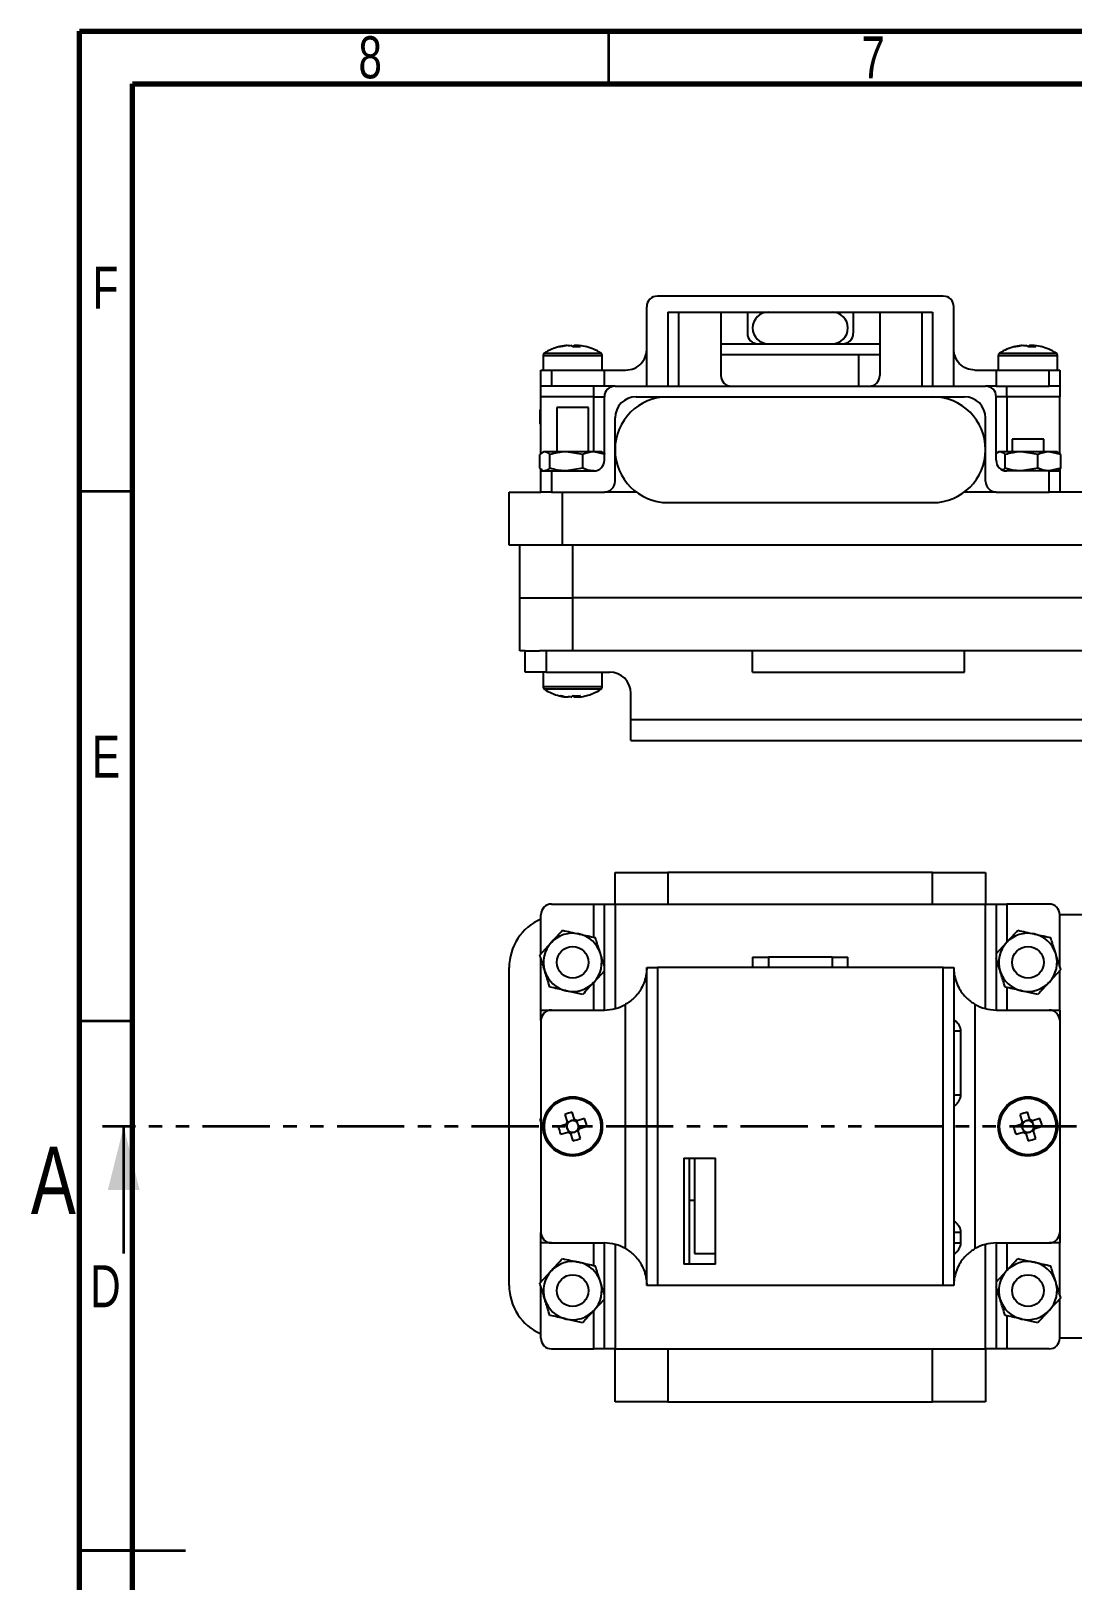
# Model space of a CAD drawing. Header units: millimetres. Extents: x 10 to 419, y 5 to 292.
# Drawn here: x 10.4 to 108.7, y 145.6 to 292 of the extents above; entities that cross this region are included whole.
import ezdxf

# ---------------------------------------------------------------- set-up
doc = ezdxf.new("R2010")
doc.units = ezdxf.units.MM
doc.linetypes.add('PHANTOM', pattern=[12.7, 6.35, -1.27, 1.27, -1.27, 1.27, -1.27])
doc.styles.add('SLDTEXTSTYLE0', font='TXT', dxfattribs={"width": 0.75})

msp = doc.modelspace()

# ---------------------------------------------------------------- linework, layer by layer
at = {"color": 7, "linetype": 'Continuous', "lineweight": 70}
for p, q in [((15, 5), (15, 292)), ((15, 292), (415, 292)), ((20, 10), (20, 287)), ((20, 287), (410, 287))]:
    msp.add_line(p, q, dxfattribs=at)
at = {"color": 7, "linetype": 'Continuous', "lineweight": 35}
for p, q in [((65, 287), (65, 292)), ((20, 248.5), (15, 248.5)), ((20, 198.5), (15, 198.5)), ((19.18, 176.55), (19.18, 188.55)), ((15, 148.5), (25, 148.5)), ((20, 148.5), (15, 148.5))]:
    msp.add_line(p, q, dxfattribs=at)
at = {"color": 7, "linetype": 'Continuous', "lineweight": 25}
for p, q in [((96.58, 266.96), (69.58, 266.96)), ((68.58, 261.96), (68.58, 265.96)), ((70.58, 265.46), (95.58, 265.46)), ((70.58, 265.46), (70.58, 258.46)), ((71.58, 265.46), (71.58, 258.46)), ((71.58, 265.46), (75.58, 265.46)), ((75.58, 265.46), (75.58, 259.46)), ((78.08, 265.46), (78.08, 263.46)), ((88.08, 265.46), (88.08, 263.46)), ((90.58, 265.46), (90.58, 259.46)), ((90.58, 265.46), (94.58, 265.46)), ((94.58, 258.46), (94.58, 265.46)), ((95.58, 265.46), (95.58, 258.46)), ((97.58, 261.96), (97.58, 265.96)), ((61.05, 262.31), (60.93, 262.31)), ((61.15, 262.31), (61.39, 262.31)), ((62, 262.31), (61.76, 262.31)), ((61.76, 262.17), (61.76, 262.31)), ((62, 262.31), (61.99, 262.17)), ((62.1, 262.31), (62.09, 262.17)), ((62.1, 262.31), (62.23, 262.31)), ((75.58, 262.46), (90.58, 262.46)), ((104.05, 262.31), (103.93, 262.31)), ((104.15, 262.31), (104.39, 262.31)), ((105, 262.31), (104.76, 262.31)), ((104.76, 262.17), (104.76, 262.31)), ((105, 262.31), (104.99, 262.17)), ((105.1, 262.31), (105.09, 262.17)), ((105.1, 262.31), (105.23, 262.31)), ((58.78, 261.36), (58.78, 259.96)), ((64.38, 259.96), (64.38, 261.36)), ((68.58, 258.46), (68.58, 261.96)), ((75.58, 261.46), (90.58, 261.46)), ((88.58, 261.46), (88.58, 258.46)), ((97.58, 258.46), (97.58, 261.96)), ((101.78, 261.36), (101.78, 259.96)), ((107.38, 259.96), (107.38, 261.36)), ((58.58, 258.46), (58.58, 259.96)), ((58.58, 259.96), (59.58, 259.96)), ((59.58, 259.96), (59.58, 258.46)), ((59.58, 259.96), (64.58, 259.96)), ((64.58, 258.46), (64.58, 259.96)), ((64.58, 259.96), (66.58, 259.96)), ((99.58, 259.96), (101.58, 259.96)), ((101.58, 259.96), (101.58, 258.46)), ((101.58, 259.96), (106.58, 259.96)), ((106.58, 258.46), (106.58, 259.96)), ((106.58, 259.96), (107.58, 259.96)), ((107.58, 259.96), (107.58, 258.46)), ((58.58, 257.46), (58.58, 258.46)), ((59.58, 258.46), (58.58, 258.46)), ((64.58, 258.46), (59.58, 258.46)), ((63.58, 257.46), (63.58, 258.46)), ((65.58, 258.46), (64.58, 258.46)), ((65.58, 258.46), (100.58, 258.46)), ((101.58, 258.46), (100.58, 258.46)), ((101.58, 258.46), (106.58, 258.46)), ((102.58, 257.46), (102.58, 258.46)), ((107.58, 258.46), (106.58, 258.46)), ((107.58, 258.46), (107.58, 257.46)), ((58.48, 256.21), (58.58, 256.3)), ((58.48, 256.21), (58.48, 254.91)), ((63.58, 257.46), (58.58, 257.46)), ((58.58, 252.08), (58.58, 257.46)), ((60.08, 256.46), (60.08, 252.26)), ((62.03, 256.46), (60.08, 256.46)), ((63.08, 256.46), (62.03, 256.46)), ((63.08, 252.26), (63.08, 256.46)), ((63.58, 257.46), (64.58, 257.46)), ((64.58, 251.46), (64.58, 257.46)), ((67.58, 257.46), (70.58, 257.46)), ((70.58, 257.46), (95.58, 257.46)), ((95.58, 257.46), (98.58, 257.46)), ((101.58, 251.46), (101.58, 257.46)), ((102.58, 257.46), (101.58, 257.46)), ((107.58, 257.46), (102.58, 257.46)), ((107.58, 252.1), (107.58, 257.46)), ((58.48, 254.91), (58.58, 254.82)), ((65.58, 249.46), (65.58, 255.46)), ((100.58, 249.46), (100.58, 255.46)), ((103.08, 253.46), (103.08, 252.26)), ((105.03, 253.46), (103.08, 253.46)), ((106.08, 253.46), (105.03, 253.46)), ((106.08, 252.26), (106.08, 253.46)), ((58.48, 250.71), (58.48, 252.01)), ((58.83, 252.26), (58.69, 252.18)), ((58.95, 252.26), (58.83, 252.26)), ((60.98, 252.26), (58.95, 252.26)), ((59.43, 250.71), (59.43, 252.01)), ((62.53, 252.01), (60.98, 252.26)), ((63.6, 252.26), (60.98, 252.26)), ((62.53, 250.71), (62.53, 252.01)), ((64.68, 252.01), (63.6, 252.26)), ((64.33, 252.26), (63.6, 252.26)), ((64.46, 252.18), (64.33, 252.26)), ((101.83, 252.26), (101.69, 252.18)), ((101.95, 252.26), (101.83, 252.26)), ((103.98, 252.26), (101.95, 252.26)), ((102.43, 250.71), (102.43, 252.01)), ((105.53, 252.01), (103.98, 252.26)), ((106.6, 252.26), (103.98, 252.26)), ((105.53, 250.71), (105.53, 252.01)), ((107.68, 252.01), (106.6, 252.26)), ((107.33, 252.26), (106.6, 252.26)), ((107.46, 252.18), (107.33, 252.26)), ((107.68, 250.71), (107.68, 252.01)), ((58.7, 250.56), (58.48, 250.71)), ((58.58, 250.46), (58.58, 250.62)), ((58.58, 248.46), (58.58, 250.46)), ((58.58, 250.46), (59.58, 250.46)), ((58.69, 250.54), (58.83, 250.46)), ((59.58, 250.46), (59.58, 248.46)), ((59.58, 250.46), (63.58, 250.46)), ((62.53, 250.71), (60.98, 250.46)), ((106.58, 250.46), (102.58, 250.46)), ((105.53, 250.71), (103.98, 250.46)), ((106.58, 248.46), (106.58, 250.46)), ((106.58, 250.46), (107.58, 250.46)), ((107.68, 250.71), (106.6, 250.46)), ((107.33, 250.46), (107.46, 250.54)), ((107.58, 250.6), (107.58, 250.46)), ((107.58, 250.46), (107.58, 248.46)), ((55.58, 243.46), (55.58, 248.46)), ((55.58, 248.46), (58.58, 248.46)), ((59.58, 248.46), (58.58, 248.46)), ((59.58, 248.46), (64.58, 248.46)), ((60.58, 248.46), (60.58, 243.46)), ((67.58, 248.46), (64.58, 248.46)), ((70.58, 247.46), (95.58, 247.46)), ((101.58, 248.46), (98.58, 248.46)), ((101.58, 248.46), (106.58, 248.46)), ((107.58, 248.46), (106.58, 248.46)), ((196.58, 248.46), (107.58, 248.46)), ((60.58, 243.46), (55.58, 243.46)), ((56.58, 238.46), (56.58, 243.46)), ((196.58, 243.46), (60.58, 243.46)), ((61.58, 243.46), (61.58, 238.46)), ((147.58, 243.46), (61.58, 243.46)), ((56.58, 233.46), (56.58, 238.46)), ((56.58, 238.46), (61.58, 238.46)), ((61.58, 238.46), (61.58, 233.46)), ((147.58, 238.46), (61.58, 238.46)), ((57.08, 233.46), (56.58, 233.46)), ((57.08, 231.46), (57.08, 233.46)), ((57.09, 233.46), (58.44, 233.46)), ((61.58, 233.46), (58.44, 233.46)), ((59.08, 233.46), (59.08, 231.46)), ((147.58, 233.46), (61.58, 233.46)), ((78.58, 231.46), (78.58, 233.46)), ((98.58, 231.46), (98.58, 233.46)), ((59.08, 231.46), (57.08, 231.46)), ((58.78, 231.46), (58.78, 230.06)), ((59.08, 231.46), (65.08, 231.46)), ((64.38, 230.06), (64.38, 231.46)), ((78.58, 231.46), (98.58, 231.46)), ((60.93, 229.11), (61.05, 229.11)), ((61.39, 229.11), (61.15, 229.11)), ((61.76, 229.11), (61.76, 229.25)), ((61.76, 229.11), (62, 229.11)), ((61.99, 229.25), (62, 229.11)), ((62.09, 229.25), (62.1, 229.11)), ((62.23, 229.11), (62.1, 229.11)), ((67.08, 226.99), (67.08, 229.46)), ((67.08, 226.99), (142.08, 226.99)), ((67.08, 224.99), (67.08, 226.99)), ((67.08, 224.99), (110.41, 224.99)), ((65.58, 209.55), (65.58, 212.55)), ((65.58, 212.55), (70.58, 212.55)), ((95.58, 212.55), (70.58, 212.55)), ((95.58, 212.55), (100.58, 212.55)), ((100.58, 212.55), (100.58, 209.55)), ((59.58, 209.55), (63.58, 209.55)), ((63.58, 209.55), (64.58, 209.55)), ((64.58, 199.55), (64.58, 209.55)), ((64.58, 209.55), (65.58, 209.55)), ((65.58, 209.55), (100.58, 209.55)), ((100.58, 209.55), (101.58, 209.55)), ((101.58, 209.55), (101.58, 199.55)), ((101.58, 209.55), (102.58, 209.55)), ((106.58, 209.55), (102.58, 209.55)), ((58.58, 204.85), (58.58, 208.55)), ((107.58, 203.68), (107.58, 208.55)), ((110.58, 208.55), (107.58, 208.55)), ((58.48, 204.74), (59.55, 205.91)), ((101.58, 204.85), (102.55, 205.91)), ((55.58, 173.55), (55.58, 203.55)), ((58.58, 199.55), (58.58, 204.43)), ((68.58, 173.55), (68.58, 203.55)), ((68.58, 203.55), (69.58, 203.55)), ((69.58, 203.55), (69.58, 173.55)), ((96.58, 203.55), (69.58, 203.55)), ((78.58, 204.55), (78.58, 203.55)), ((78.58, 204.55), (80.08, 204.55)), ((86.08, 204.55), (80.08, 204.55)), ((86.08, 204.55), (87.58, 204.55)), ((87.58, 203.55), (87.58, 204.55)), ((96.58, 173.55), (96.58, 203.55)), ((96.58, 203.55), (97.58, 203.55)), ((97.58, 203.55), (97.58, 173.55)), ((64.58, 203.25), (63.6, 202.19)), ((107.68, 203.36), (106.6, 202.19)), ((107.58, 199.55), (107.58, 203.25)), ((62.53, 201.02), (60.98, 201.37)), ((105.53, 201.02), (103.98, 201.37)), ((58.58, 198.55), (58.58, 199.55)), ((59.58, 199.55), (64.58, 199.55)), ((66.58, 177.02), (66.58, 200.09)), ((99.58, 200.09), (99.58, 177.02)), ((101.58, 199.55), (106.58, 199.55)), ((107.58, 199.55), (107.58, 198.55)), ((58.58, 198.55), (58.58, 178.55)), ((97.64, 198.55), (97.58, 198.55)), ((107.58, 198.55), (107.58, 178.55)), ((98.25, 191.55), (98.25, 197.55)), ((97.58, 190.55), (97.64, 190.55)), ((58.58, 189.35), (58.48, 189.24)), ((58.48, 189.24), (58.58, 188.93)), ((60.83, 189.69), (61.05, 188.98)), ((61.25, 189), (61.07, 188.94)), ((61.76, 189.2), (61.54, 189.91)), ((61.77, 189.17), (61.59, 189.11)), ((62.03, 188.88), (61.97, 189.06)), ((62.71, 189.3), (62, 189.07)), ((103.83, 189.69), (104.05, 188.98)), ((104.25, 189), (104.07, 188.94)), ((104.76, 189.2), (104.54, 189.91)), ((104.77, 189.17), (104.59, 189.11)), ((105.03, 188.88), (104.97, 189.06)), ((105.71, 189.3), (105, 189.07)), ((60.93, 188.73), (60.22, 188.51)), ((60.44, 187.81), (61.15, 188.03)), ((60.96, 188.75), (61.02, 188.56)), ((61.13, 188.23), (61.18, 188.04)), ((61.38, 187.94), (61.57, 188)), ((61.39, 187.9), (61.61, 187.19)), ((61.9, 188.1), (62.09, 188.16)), ((62.32, 187.42), (62.1, 188.12)), ((62.19, 188.36), (62.13, 188.54)), ((62.23, 188.37), (62.93, 188.59)), ((103.93, 188.73), (103.22, 188.51)), ((103.44, 187.81), (104.15, 188.03)), ((103.96, 188.75), (104.02, 188.56)), ((104.13, 188.23), (104.18, 188.04)), ((104.38, 187.94), (104.57, 188)), ((104.39, 187.9), (104.61, 187.19)), ((104.9, 188.1), (105.09, 188.16)), ((105.32, 187.42), (105.1, 188.12)), ((105.19, 188.36), (105.13, 188.54)), ((105.23, 188.37), (105.93, 188.59)), ((72.08, 185.55), (75.08, 185.55)), ((72.08, 185.55), (72.08, 175.55)), ((72.58, 185.55), (72.58, 175.55)), ((73.08, 185.55), (73.08, 176.55)), ((75.08, 175.55), (75.08, 185.55)), ((73.08, 181.55), (72.58, 181.55)), ((97.64, 179.55), (97.58, 179.55)), ((58.58, 177.55), (58.58, 178.55)), ((58.58, 173.85), (58.58, 177.55)), ((59.58, 177.55), (64.58, 177.55)), ((64.58, 167.55), (64.58, 177.55)), ((98.25, 177.55), (98.25, 178.55)), ((101.58, 177.55), (101.58, 167.55)), ((101.58, 177.55), (106.58, 177.55)), ((107.58, 178.55), (107.58, 177.55)), ((107.58, 172.68), (107.58, 177.55)), ((73.08, 176.55), (75.08, 176.55)), ((97.58, 176.55), (97.64, 176.55)), ((58.48, 173.74), (59.55, 174.91)), ((75.08, 175.55), (72.08, 175.55)), ((101.58, 173.85), (102.55, 174.91)), ((58.58, 168.55), (58.58, 173.43)), ((69.58, 173.55), (68.58, 173.55)), ((96.58, 173.55), (69.58, 173.55)), ((97.58, 173.55), (96.58, 173.55)), ((64.58, 172.25), (63.6, 171.19)), ((107.68, 172.36), (106.6, 171.19)), ((107.58, 168.55), (107.58, 172.25)), ((62.53, 170.02), (60.98, 170.37)), ((105.53, 170.02), (103.98, 170.37)), ((190.43, 168.55), (107.58, 168.55)), ((59.58, 167.55), (63.58, 167.55)), ((64.58, 167.55), (63.58, 167.55)), ((65.58, 167.55), (64.58, 167.55)), ((65.58, 162.55), (65.58, 167.55)), ((65.58, 167.55), (100.58, 167.55)), ((100.58, 167.55), (100.58, 162.55)), ((101.58, 167.55), (100.58, 167.55)), ((102.58, 167.55), (101.58, 167.55)), ((106.58, 167.55), (102.58, 167.55)), ((70.58, 162.55), (65.58, 162.55)), ((70.58, 162.55), (95.58, 162.55)), ((100.58, 162.55), (95.58, 162.55))]:
    msp.add_line(p, q, dxfattribs=at)
at = {"color": 8, "linetype": 'Continuous', "lineweight": 25}
for p, q in [((58.78, 261.36), (62.42, 261.36)), ((58.9, 261.58), (62.38, 261.58)), ((62.38, 261.58), (64.25, 261.58)), ((62.42, 261.36), (64.38, 261.36)), ((101.78, 261.36), (105.42, 261.36)), ((101.9, 261.58), (105.38, 261.58)), ((105.38, 261.58), (107.25, 261.58)), ((105.42, 261.36), (107.38, 261.36)), ((63.58, 252.26), (63.58, 257.46)), ((102.58, 257.46), (102.58, 252.26)), ((62.42, 230.06), (58.78, 230.06)), ((62.38, 229.84), (58.9, 229.84)), ((64.25, 229.84), (62.38, 229.84)), ((64.38, 230.06), (62.42, 230.06)), ((70.58, 212.55), (70.58, 209.55)), ((95.58, 209.55), (95.58, 212.55)), ((63.58, 206.42), (63.58, 209.55)), ((65.58, 209.55), (65.58, 199.68)), ((100.58, 199.68), (100.58, 209.55)), ((102.58, 209.55), (102.58, 205.94)), ((80.08, 204.55), (80.08, 203.55)), ((86.08, 204.55), (86.08, 203.55)), ((63.58, 199.55), (63.58, 202.16)), ((102.58, 201.68), (102.58, 199.55)), ((58.58, 199.55), (59.58, 199.55)), ((106.58, 199.55), (107.58, 199.55)), ((98.25, 197.55), (97.58, 197.55)), ((97.58, 191.55), (98.25, 191.55)), ((59.58, 177.55), (58.58, 177.55)), ((63.58, 175.42), (63.58, 177.55)), ((65.58, 177.42), (65.58, 167.55)), ((98.25, 178.55), (97.58, 178.55)), ((97.58, 177.55), (98.25, 177.55)), ((100.58, 167.55), (100.58, 177.42)), ((102.58, 177.55), (102.58, 174.94)), ((107.58, 177.55), (106.58, 177.55)), ((63.58, 167.55), (63.58, 171.16)), ((102.58, 170.68), (102.58, 167.55)), ((70.58, 167.55), (70.58, 162.55)), ((95.58, 162.55), (95.58, 167.55))]:
    msp.add_line(p, q, dxfattribs=at)
at = {"color": 7, "linetype": 'PHANTOM', "lineweight": 35}
msp.add_line((413.98, 188.55), (17.18, 188.55), dxfattribs=at)
at = {"color": 7, "linetype": 'Continuous', "lineweight": 25, "flags": 128}
for points in [[(62.1, 262.3), (62.09, 262.3), (62, 262.31)], [(105.1, 262.3), (105.09, 262.3), (105, 262.31)], [(62, 229.11), (62.09, 229.12), (62.1, 229.12)]]:
    msp.add_lwpolyline(points, dxfattribs=at)
at = {"color": 7, "linetype": 'Continuous', "lineweight": 25}
for centre, radius in [((61.58, 204.05), 1.5), ((104.58, 204.05), 1.5), ((61.58, 188.55), 2.8), ((61.58, 188.55), 2.67), ((104.58, 188.55), 2.8), ((104.58, 188.55), 2.67), ((61.58, 173.05), 1.5), ((104.58, 173.05), 1.5)]:
    msp.add_circle(centre, radius, dxfattribs=at)
for centre, radius, start, end in [((69.58, 265.96), 1, 90, 180), ((96.58, 265.96), 1, 0, 90), ((80.08, 263.96), 1.5, 90, 270), ((86.08, 263.96), 1.5, 270, 90), ((61.58, 257.36), 5, 104.2954, 122.336), ((61.47, 257.78), 4.56, 96.8196, 105.8902), ((60.33, 261.69), 0.497, 77.1189, 102.8811), ((61.69, 257.78), 4.56, 96.8196, 105.8902), ((61.13, 261.65), 0.714, 46.7613, 68.0588), ((62.01, 261.68), 0.688, 111.7455, 129.6225), ((61.97, 257.2), 4.99, 85.9401, 94.0599), ((61.83, 261.65), 0.714, 46.7613, 68.0588), ((61.68, 257.78), 4.56, 74.1098, 83.1804), ((61.58, 257.36), 5, 57.664, 75.7046), ((79.08, 263.46), 1, 180, 270), ((87.08, 263.46), 1, 270, 0), ((104.58, 257.36), 5, 104.2954, 122.336), ((104.47, 257.78), 4.56, 96.8196, 105.8902), ((103.33, 261.69), 0.497, 77.1189, 102.8811), ((104.69, 257.78), 4.56, 96.8196, 105.8902), ((104.13, 261.65), 0.714, 46.7613, 68.0588), ((105.01, 261.68), 0.688, 111.7455, 129.6225), ((104.97, 257.2), 4.99, 85.9401, 94.0599), ((104.83, 261.65), 0.714, 46.7613, 68.0588), ((104.68, 257.78), 4.56, 74.1098, 83.1804), ((104.58, 257.36), 5, 57.664, 75.7046), ((59.05, 261.36), 0.27, 122.336, 180), ((64.11, 261.36), 0.27, 0, 57.664), ((102.05, 261.36), 0.27, 122.336, 180), ((107.11, 261.36), 0.27, 0, 57.664), ((76.58, 259.46), 1, 180, 270), ((89.58, 259.46), 1, 270, 0), ((65.58, 257.46), 1, 90, 180), ((100.58, 257.46), 1, 0, 90), ((70.58, 252.46), 5, 90, 180), ((67.58, 255.46), 2, 90, 180), ((95.58, 252.46), 5, 0, 90), ((98.58, 255.46), 2, 0, 90), ((70.58, 252.46), 5, 180, 270), ((95.58, 252.46), 5, 270, 0), ((63.58, 251.46), 1, 270, 0), ((102.58, 251.46), 1, 180, 270), ((64.58, 249.46), 1, 270, 0), ((101.58, 249.46), 1, 180, 270), ((65.08, 229.46), 2, 0, 90), ((59.05, 230.06), 0.27, 180, 237.664), ((61.58, 234.06), 5, 237.664, 255.7046), ((61.58, 234.06), 5, 284.2954, 302.336), ((64.11, 230.06), 0.27, 302.336, 0), ((60.33, 229.73), 0.497, 257.1189, 282.8811), ((61.47, 233.64), 4.56, 254.1098, 263.1804), ((61.69, 233.64), 4.56, 254.1098, 263.1804), ((61.13, 229.77), 0.714, 291.9412, 313.2387), ((62.01, 229.73), 0.671, 230.15, 248.482), ((61.97, 234.22), 4.99, 265.9401, 274.0599), ((61.83, 229.77), 0.714, 291.9412, 313.2387), ((61.68, 233.64), 4.56, 276.8196, 285.8902), ((59.58, 208.55), 1, 90, 180), ((106.58, 208.55), 1, 0, 90), ((60.58, 203.55), 5, 113.5782, 180), ((61.58, 204.05), 2.75, 77.439, 137.439), ((61.58, 204.05), 2.75, 17.439, 77.439), ((104.58, 204.05), 2.75, 77.439, 137.439), ((104.58, 204.05), 2.75, 17.439, 77.439), ((61.58, 204.05), 2.75, 137.439, 197.439), ((104.58, 204.05), 2.75, 137.439, 197.439), ((61.58, 204.05), 2.75, 317.439, 17.439), ((104.58, 204.05), 2.75, 317.439, 17.439), ((61.58, 204.05), 2.75, 197.439, 257.439), ((61.58, 204.05), 2.75, 257.439, 317.439), ((104.58, 204.05), 2.75, 197.439, 257.439), ((104.58, 204.05), 2.75, 257.439, 317.439), ((59.58, 198.55), 1, 90, 180), ((64.58, 203.55), 4, 270, 300), ((101.58, 203.55), 4, 240, 270), ((106.58, 198.55), 1, 0, 90), ((64.47, 179.33), 10.97, 105.5069, 109.371), ((61.58, 188.55), 0.675, 140.6696, 164.2083), ((61.58, 188.55), 0.556, 149.1572, 155.7208), ((61.58, 188.55), 0.556, 125.8692, 149.1572), ((61.58, 188.55), 0.556, 89.0087, 125.8692), ((61.58, 188.55), 0.556, 65.7208, 89.0087), ((61.58, 188.55), 0.675, 50.6696, 74.2083), ((61.58, 188.55), 0.556, 59.1572, 65.7208), ((61.58, 188.55), 0.556, 35.8692, 59.1572), ((61.58, 188.55), 0.556, 359.0087, 35.8692), ((52.36, 185.66), 10.97, 15.5069, 19.371), ((107.47, 179.33), 10.97, 105.5069, 109.371), ((104.58, 188.55), 0.675, 140.6696, 164.2083), ((104.58, 188.55), 0.556, 149.1572, 155.7208), ((104.58, 188.55), 0.556, 125.8692, 149.1572), ((104.58, 188.55), 0.556, 89.0087, 125.8692), ((104.58, 188.55), 0.556, 65.7208, 89.0087), ((104.58, 188.55), 0.675, 50.6696, 74.2083), ((104.58, 188.55), 0.556, 59.1572, 65.7208), ((104.58, 188.55), 0.556, 35.8692, 59.1572), ((104.58, 188.55), 0.556, 359.0087, 35.8692), ((95.36, 185.66), 10.97, 15.5069, 19.371), ((70.79, 191.45), 10.97, 195.5069, 199.371), ((61.58, 188.55), 0.556, 155.7208, 179.0087), ((61.58, 188.55), 0.556, 179.0087, 215.8692), ((61.58, 188.55), 0.556, 215.8692, 239.1572), ((61.58, 188.55), 0.675, 230.6696, 254.2083), ((61.58, 188.55), 0.556, 239.1572, 245.7208), ((61.58, 188.55), 0.556, 245.7208, 269.0087), ((61.58, 188.55), 0.556, 269.0087, 305.8692), ((58.68, 197.77), 10.97, 285.5069, 289.371), ((61.58, 188.55), 0.556, 305.8692, 329.1572), ((61.58, 188.55), 0.556, 329.1572, 335.7208), ((61.58, 188.55), 0.556, 335.7208, 359.0087), ((61.58, 188.55), 0.675, 320.6696, 344.2083), ((113.79, 191.45), 10.97, 195.5069, 199.371), ((104.58, 188.55), 0.556, 155.7208, 179.0087), ((104.58, 188.55), 0.556, 179.0087, 215.8692), ((104.58, 188.55), 0.556, 215.8692, 239.1572), ((104.58, 188.55), 0.675, 230.6696, 254.2083), ((104.58, 188.55), 0.556, 239.1572, 245.7208), ((104.58, 188.55), 0.556, 245.7208, 269.0087), ((104.58, 188.55), 0.556, 269.0087, 305.8692), ((101.68, 197.77), 10.97, 285.5069, 289.371), ((104.58, 188.55), 0.556, 305.8692, 329.1572), ((104.58, 188.55), 0.556, 329.1572, 335.7208), ((104.58, 188.55), 0.556, 335.7208, 359.0087), ((104.58, 188.55), 0.675, 320.6696, 344.2083), ((59.58, 178.55), 1, 180, 270), ((64.58, 173.55), 4, 60, 90), ((101.58, 173.55), 4, 90, 120), ((106.58, 178.55), 1, 270, 0), ((61.58, 173.05), 2.75, 77.439, 137.439), ((61.58, 173.05), 2.75, 17.439, 77.439), ((104.58, 173.05), 2.75, 77.439, 137.439), ((104.58, 173.05), 2.75, 17.439, 77.439), ((61.58, 173.05), 2.75, 137.439, 197.439), ((104.58, 173.05), 2.75, 137.439, 197.439), ((60.58, 173.55), 5, 180, 246.4218), ((61.58, 173.05), 2.75, 317.439, 17.439), ((104.58, 173.05), 2.75, 317.439, 17.439), ((61.58, 173.05), 2.75, 197.439, 257.439), ((104.58, 173.05), 2.75, 197.439, 257.439), ((61.58, 173.05), 2.75, 257.439, 317.439), ((104.58, 173.05), 2.75, 257.439, 317.439), ((59.58, 168.55), 1, 180, 270), ((106.58, 168.55), 1, 270, 0)]:
    msp.add_arc(centre, radius, start, end, dxfattribs=at)
for centre, major_axis, start_param, end_param in [((61.56, 188.62), (-0.147, 0.469), 5.913772, 6.652598), ((61.64, 188.57), (0.469, 0.147), 5.913772, 6.652598), ((104.56, 188.62), (-0.147, 0.469), 5.913772, 6.652598), ((104.64, 188.57), (0.469, 0.147), 5.913772, 6.652598), ((61.51, 188.53), (0.469, 0.147), 2.77218, 3.511006), ((61.6, 188.49), (-0.147, 0.469), 2.77218, 3.511006), ((104.51, 188.53), (0.469, 0.147), 2.77218, 3.511006), ((104.6, 188.49), (-0.147, 0.469), 2.77218, 3.511006)]:
    msp.add_ellipse(centre, major_axis=major_axis, ratio=0.990116, start_param=start_param, end_param=end_param, dxfattribs=at)
for points, knots in [([(66.58, 259.96), (66.86, 260), (67.48, 260.08), (68.19, 260.67), (68.52, 261.34), (68.58, 261.81), (68.58, 261.96), (68.58, 261.96)], [0, 0, 0, 0, 0.217824, 0.476568, 0.841018, 0.997304, 1, 1, 1, 1]), ([(99.58, 259.96), (99.29, 260), (98.68, 260.08), (97.96, 260.67), (97.63, 261.34), (97.58, 261.81), (97.58, 261.96), (97.58, 261.96)], [0, 0, 0, 0, 0.217824, 0.476568, 0.841018, 0.997304, 1, 1, 1, 1]), ([(58.95, 252.26), (58.91, 252.26), (58.75, 252.24), (58.59, 252.11), (58.48, 252.01)], [0, 0, 0, 0, 0.2686336, 1, 1, 1, 1]), ([(59.43, 252.01), (59.39, 252.05), (59.23, 252.2), (59.07, 252.23), (58.95, 252.26)], [0, 0, 0, 0, 0.257551, 1, 1, 1, 1]), ([(60.98, 252.26), (60.94, 252.26), (60.42, 252.26), (59.91, 252.13), (59.43, 252.01)], [0, 0, 0, 0, 0.07015, 1, 1, 1, 1]), ([(63.6, 252.26), (63.58, 252.26), (63.21, 252.26), (62.86, 252.13), (62.53, 252.01)], [0, 0, 0, 0, 0.07015, 1, 1, 1, 1]), ([(64.58, 252.1), (64.57, 252.11), (64.53, 252.14), (64.49, 252.15), (64.45, 252.16)], [0, 0, 0, 0, 0.172487, 1, 1, 1, 1]), ([(101.95, 252.26), (101.91, 252.26), (101.78, 252.25), (101.66, 252.15), (101.58, 252.08)], [0, 0, 0, 0, 0.340023, 1, 1, 1, 1]), ([(102.43, 252.01), (102.39, 252.05), (102.23, 252.2), (102.07, 252.23), (101.95, 252.26)], [0, 0, 0, 0, 0.257551, 1, 1, 1, 1]), ([(103.98, 252.26), (103.94, 252.26), (103.42, 252.26), (102.91, 252.13), (102.43, 252.01)], [0, 0, 0, 0, 0.07015, 1, 1, 1, 1]), ([(106.6, 252.26), (106.58, 252.26), (106.21, 252.26), (105.86, 252.13), (105.53, 252.01)], [0, 0, 0, 0, 0.07015, 1, 1, 1, 1]), ([(107.68, 252.01), (107.64, 252.05), (107.56, 252.13), (107.49, 252.15), (107.45, 252.16)], [0, 0, 0, 0, 0.546277, 1, 1, 1, 1]), ([(59.43, 250.71), (59.39, 250.67), (59.23, 250.52), (59.07, 250.49), (58.95, 250.46)], [0, 0, 0, 0, 0.257551, 1, 1, 1, 1]), ([(60.98, 250.46), (60.94, 250.46), (60.66, 250.46), (60.14, 250.52), (59.67, 250.64), (59.43, 250.71)], [0, 0, 0, 0, 0.070013, 0.530744, 1, 1, 1, 1]), ([(63.6, 250.46), (63.58, 250.46), (63.21, 250.46), (62.86, 250.59), (62.53, 250.71)], [0, 0, 0, 0, 0.0701503, 1, 1, 1, 1]), ([(102.43, 250.71), (102.39, 250.67), (102.31, 250.58), (102.22, 250.56), (102.17, 250.55)], [0, 0, 0, 0, 0.478029, 1, 1, 1, 1]), ([(103.98, 250.46), (103.94, 250.46), (103.66, 250.46), (103.14, 250.52), (102.67, 250.64), (102.43, 250.71)], [0, 0, 0, 0, 0.070013, 0.530744, 1, 1, 1, 1]), ([(106.6, 250.46), (106.58, 250.46), (106.21, 250.46), (105.86, 250.59), (105.53, 250.71)], [0, 0, 0, 0, 0.07015, 1, 1, 1, 1]), ([(107.68, 250.71), (107.64, 250.67), (107.56, 250.59), (107.49, 250.57), (107.45, 250.56)], [0, 0, 0, 0, 0.5462771, 1, 1, 1, 1]), ([(59.55, 205.91), (59.58, 205.94), (59.94, 206.33), (60.29, 206.72), (60.62, 207.08)], [0, 0, 0, 0, 0.0701503, 1, 1, 1, 1]), ([(60.62, 207.08), (60.88, 207.02), (61.38, 206.91), (61.91, 206.79), (62.17, 206.74)], [0, 0, 0, 0, 0.495458, 1, 1, 1, 1]), ([(62.17, 206.74), (62.21, 206.73), (62.73, 206.61), (63.25, 206.5), (63.72, 206.39)], [0, 0, 0, 0, 0.07015, 1, 1, 1, 1]), ([(64.2, 204.88), (64.16, 205.01), (64, 205.53), (63.84, 206.02), (63.72, 206.39)], [0, 0, 0, 0, 0.268634, 1, 1, 1, 1]), ([(102.55, 205.91), (102.58, 205.94), (102.94, 206.33), (103.29, 206.72), (103.62, 207.08)], [0, 0, 0, 0, 0.07015, 1, 1, 1, 1]), ([(103.62, 207.08), (103.88, 207.02), (104.38, 206.91), (104.91, 206.79), (105.17, 206.74)], [0, 0, 0, 0, 0.495458, 1, 1, 1, 1]), ([(105.17, 206.74), (105.21, 206.73), (105.73, 206.61), (106.25, 206.5), (106.72, 206.39)], [0, 0, 0, 0, 0.07015, 1, 1, 1, 1]), ([(107.2, 204.88), (107.16, 205.01), (107, 205.53), (106.84, 206.02), (106.72, 206.39)], [0, 0, 0, 0, 0.268634, 1, 1, 1, 1]), ([(58.95, 203.23), (58.91, 203.36), (58.75, 203.88), (58.59, 204.38), (58.48, 204.74)], [0, 0, 0, 0, 0.2686336, 1, 1, 1, 1]), ([(64.58, 203.68), (64.57, 203.7), (64.45, 204.09), (64.32, 204.49), (64.2, 204.88)], [0, 0, 0, 0, 0.056654, 1, 1, 1, 1]), ([(68.58, 203.55), (68.58, 203.55), (68.58, 203.34), (68.52, 202.68), (68.19, 201.69), (67.48, 200.7), (66.86, 200.28), (66.58, 200.09)], [0, 0, 0, 0, 0.002696, 0.158982, 0.523432, 0.782176, 1, 1, 1, 1]), ([(97.58, 203.55), (97.58, 203.55), (97.58, 203.34), (97.63, 202.68), (97.96, 201.69), (98.68, 200.7), (99.29, 200.28), (99.58, 200.09)], [0, 0, 0, 0, 0.002696, 0.158982, 0.523432, 0.782176, 1, 1, 1, 1]), ([(101.95, 203.23), (101.91, 203.36), (101.78, 203.77), (101.66, 204.16), (101.58, 204.43)], [0, 0, 0, 0, 0.340023, 1, 1, 1, 1]), ([(107.68, 203.36), (107.64, 203.49), (107.48, 203.98), (107.32, 204.49), (107.2, 204.88)], [0, 0, 0, 0, 0.257551, 1, 1, 1, 1]), ([(59.43, 201.71), (59.39, 201.84), (59.23, 202.33), (59.07, 202.85), (58.95, 203.23)], [0, 0, 0, 0, 0.257551, 1, 1, 1, 1]), ([(63.6, 202.19), (63.58, 202.16), (63.21, 201.77), (62.86, 201.38), (62.53, 201.02)], [0, 0, 0, 0, 0.07015, 1, 1, 1, 1]), ([(102.43, 201.71), (102.39, 201.84), (102.23, 202.33), (102.07, 202.85), (101.95, 203.23)], [0, 0, 0, 0, 0.257551, 1, 1, 1, 1]), ([(106.6, 202.19), (106.58, 202.16), (106.21, 201.77), (105.86, 201.38), (105.53, 201.02)], [0, 0, 0, 0, 0.07015, 1, 1, 1, 1]), ([(60.98, 201.37), (60.94, 201.38), (60.42, 201.49), (59.91, 201.61), (59.43, 201.71)], [0, 0, 0, 0, 0.0701503, 1, 1, 1, 1]), ([(103.98, 201.37), (103.94, 201.38), (103.42, 201.49), (102.91, 201.61), (102.43, 201.71)], [0, 0, 0, 0, 0.07015, 1, 1, 1, 1]), ([(98.25, 197.55), (98.24, 197.64), (98.23, 197.82), (98.1, 198.1), (97.92, 198.34), (97.74, 198.52), (97.67, 198.54), (97.64, 198.55)], [0, 0, 0, 0, 0.1608607, 0.3203129, 0.5641259, 0.810842, 1, 1, 1, 1]), ([(97.64, 190.55), (97.68, 190.56), (97.75, 190.59), (97.92, 190.75), (98.09, 190.98), (98.21, 191.25), (98.25, 191.44), (98.25, 191.54), (98.25, 191.55)], [0, 0, 0, 0, 0.208049, 0.415119, 0.65033, 0.831582, 0.973243, 1, 1, 1, 1]), ([(61.05, 188.98), (61.06, 188.97), (61.07, 188.94), (61.08, 188.89), (61.1, 188.84), (61.1, 188.84)], [0, 0, 0, 0, 0.116743, 0.839382, 1, 1, 1, 1]), ([(61.8, 189.06), (61.8, 189.07), (61.79, 189.11), (61.77, 189.16), (61.76, 189.2), (61.76, 189.2)], [0, 0, 0, 0, 0.160618, 0.883257, 1, 1, 1, 1]), ([(62, 189.07), (62, 189.07), (61.96, 189.06), (61.91, 189.04), (61.87, 189.03), (61.86, 189.03)], [0, 0, 0, 0, 0.116743, 0.839382, 1, 1, 1, 1]), ([(104.05, 188.98), (104.06, 188.97), (104.07, 188.94), (104.08, 188.89), (104.1, 188.84), (104.1, 188.84)], [0, 0, 0, 0, 0.1167429, 0.8393822, 1, 1, 1, 1]), ([(104.8, 189.06), (104.8, 189.07), (104.79, 189.11), (104.77, 189.16), (104.76, 189.2), (104.76, 189.2)], [0, 0, 0, 0, 0.160618, 0.883257, 1, 1, 1, 1]), ([(105, 189.07), (105, 189.07), (104.96, 189.06), (104.91, 189.04), (104.87, 189.03), (104.86, 189.03)], [0, 0, 0, 0, 0.116743, 0.839382, 1, 1, 1, 1]), ([(61.07, 188.78), (61.06, 188.78), (61.02, 188.76), (60.97, 188.75), (60.93, 188.74), (60.93, 188.73)], [0, 0, 0, 0, 0.160618, 0.883257, 1, 1, 1, 1]), ([(61.15, 188.03), (61.15, 188.03), (61.19, 188.04), (61.24, 188.06), (61.28, 188.07), (61.29, 188.07)], [0, 0, 0, 0, 0.116743, 0.839382, 1, 1, 1, 1]), ([(61.35, 188.04), (61.35, 188.04), (61.36, 187.99), (61.38, 187.94), (61.39, 187.91), (61.39, 187.9)], [0, 0, 0, 0, 0.160618, 0.883257, 1, 1, 1, 1]), ([(62.1, 188.12), (62.1, 188.13), (62.08, 188.17), (62.07, 188.21), (62.06, 188.26), (62.05, 188.27)], [0, 0, 0, 0, 0.116743, 0.839382, 1, 1, 1, 1]), ([(62.08, 188.32), (62.09, 188.32), (62.14, 188.34), (62.18, 188.35), (62.22, 188.37), (62.23, 188.37)], [0, 0, 0, 0, 0.1606178, 0.8832571, 1, 1, 1, 1]), ([(104.07, 188.78), (104.06, 188.78), (104.02, 188.76), (103.97, 188.75), (103.93, 188.74), (103.93, 188.73)], [0, 0, 0, 0, 0.160618, 0.883257, 1, 1, 1, 1]), ([(104.15, 188.03), (104.15, 188.03), (104.19, 188.04), (104.24, 188.06), (104.28, 188.07), (104.29, 188.07)], [0, 0, 0, 0, 0.116743, 0.839382, 1, 1, 1, 1]), ([(104.35, 188.04), (104.35, 188.04), (104.36, 187.99), (104.38, 187.94), (104.39, 187.91), (104.39, 187.9)], [0, 0, 0, 0, 0.160618, 0.883257, 1, 1, 1, 1]), ([(105.1, 188.12), (105.1, 188.13), (105.08, 188.17), (105.07, 188.21), (105.06, 188.26), (105.05, 188.27)], [0, 0, 0, 0, 0.1167429, 0.8393822, 1, 1, 1, 1]), ([(105.08, 188.32), (105.09, 188.32), (105.14, 188.34), (105.18, 188.35), (105.22, 188.37), (105.23, 188.37)], [0, 0, 0, 0, 0.1606178, 0.8832571, 1, 1, 1, 1]), ([(98.25, 178.55), (98.24, 178.64), (98.23, 178.82), (98.1, 179.1), (97.92, 179.34), (97.74, 179.52), (97.67, 179.54), (97.64, 179.55)], [0, 0, 0, 0, 0.160861, 0.320313, 0.564126, 0.810842, 1, 1, 1, 1]), ([(97.64, 176.55), (97.68, 176.56), (97.75, 176.59), (97.92, 176.75), (98.09, 176.98), (98.21, 177.25), (98.25, 177.44), (98.25, 177.54), (98.25, 177.55)], [0, 0, 0, 0, 0.208049, 0.415119, 0.65033, 0.831582, 0.973243, 1, 1, 1, 1]), ([(59.55, 174.91), (59.58, 174.94), (59.94, 175.33), (60.29, 175.72), (60.62, 176.08)], [0, 0, 0, 0, 0.07015, 1, 1, 1, 1]), ([(60.62, 176.08), (60.88, 176.02), (61.38, 175.91), (61.91, 175.79), (62.17, 175.74)], [0, 0, 0, 0, 0.495458, 1, 1, 1, 1]), ([(62.17, 175.74), (62.21, 175.73), (62.73, 175.61), (63.25, 175.5), (63.72, 175.39)], [0, 0, 0, 0, 0.07015, 1, 1, 1, 1]), ([(66.58, 177.02), (66.86, 176.82), (67.48, 176.4), (68.19, 175.41), (68.52, 174.43), (68.58, 173.76), (68.58, 173.55), (68.58, 173.55)], [0, 0, 0, 0, 0.217824, 0.476568, 0.841018, 0.997304, 1, 1, 1, 1]), ([(99.58, 177.02), (99.29, 176.82), (98.68, 176.4), (97.96, 175.41), (97.63, 174.43), (97.58, 173.76), (97.58, 173.55), (97.58, 173.55)], [0, 0, 0, 0, 0.217824, 0.476568, 0.841018, 0.997304, 1, 1, 1, 1]), ([(102.55, 174.91), (102.58, 174.94), (102.94, 175.33), (103.29, 175.72), (103.62, 176.08)], [0, 0, 0, 0, 0.0701503, 1, 1, 1, 1]), ([(103.62, 176.08), (103.88, 176.02), (104.38, 175.91), (104.91, 175.79), (105.17, 175.74)], [0, 0, 0, 0, 0.495458, 1, 1, 1, 1]), ([(105.17, 175.74), (105.21, 175.73), (105.73, 175.61), (106.25, 175.5), (106.72, 175.39)], [0, 0, 0, 0, 0.07015, 1, 1, 1, 1]), ([(64.2, 173.88), (64.16, 174.01), (64, 174.53), (63.84, 175.02), (63.72, 175.39)], [0, 0, 0, 0, 0.268634, 1, 1, 1, 1]), ([(107.2, 173.88), (107.16, 174.01), (107, 174.53), (106.84, 175.02), (106.72, 175.39)], [0, 0, 0, 0, 0.268634, 1, 1, 1, 1]), ([(58.95, 172.23), (58.91, 172.36), (58.75, 172.88), (58.59, 173.38), (58.48, 173.74)], [0, 0, 0, 0, 0.2686336, 1, 1, 1, 1]), ([(64.58, 172.68), (64.57, 172.7), (64.45, 173.09), (64.32, 173.49), (64.2, 173.88)], [0, 0, 0, 0, 0.056654, 1, 1, 1, 1]), ([(101.95, 172.23), (101.91, 172.36), (101.78, 172.77), (101.66, 173.16), (101.58, 173.43)], [0, 0, 0, 0, 0.340023, 1, 1, 1, 1]), ([(107.68, 172.36), (107.64, 172.49), (107.48, 172.98), (107.32, 173.49), (107.2, 173.88)], [0, 0, 0, 0, 0.257551, 1, 1, 1, 1]), ([(59.43, 170.71), (59.39, 170.84), (59.23, 171.33), (59.07, 171.85), (58.95, 172.23)], [0, 0, 0, 0, 0.257551, 1, 1, 1, 1]), ([(102.43, 170.71), (102.39, 170.84), (102.23, 171.33), (102.07, 171.85), (101.95, 172.23)], [0, 0, 0, 0, 0.257551, 1, 1, 1, 1]), ([(60.98, 170.37), (60.94, 170.38), (60.42, 170.49), (59.91, 170.61), (59.43, 170.71)], [0, 0, 0, 0, 0.07015, 1, 1, 1, 1]), ([(63.6, 171.19), (63.58, 171.16), (63.21, 170.77), (62.86, 170.38), (62.53, 170.02)], [0, 0, 0, 0, 0.07015, 1, 1, 1, 1]), ([(103.98, 170.37), (103.94, 170.38), (103.42, 170.49), (102.91, 170.61), (102.43, 170.71)], [0, 0, 0, 0, 0.07015, 1, 1, 1, 1]), ([(106.6, 171.19), (106.58, 171.16), (106.21, 170.77), (105.86, 170.38), (105.53, 170.02)], [0, 0, 0, 0, 0.07015, 1, 1, 1, 1])]:
    msp.add_open_spline(points, degree=3, knots=knots, dxfattribs=at)
at = {"color": 7, "linetype": 'Continuous', "lineweight": 35}
msp.add_solid([(19.18, 188.55), (17.68, 182.55), (20.68, 182.55)], dxfattribs=at)

# ---------------------------------------------------------------- texts
at = {"color": 7, "linetype": 'Continuous', "lineweight": 0, "char_height": 3.97, "attachment_point": 2, "style": 'SLDTEXTSTYLE0'}
for s, insert in [('8', (42.46, 291.5)), ('7', (89.96, 291.5)), ('F', (17.46, 269.75)), ('E', (17.51, 225.45)), ('D', (17.45, 175.45))]:
    msp.add_mtext(s, dxfattribs=dict(at, insert=insert))
at = {"color": 7, "linetype": 'Continuous', "insert": (10.41, 186.63), "char_height": 6.35, "attachment_point": 1, "style": 'SLDTEXTSTYLE0'}
msp.add_mtext('A', dxfattribs=at)

doc.saveas('drawing.dxf')
